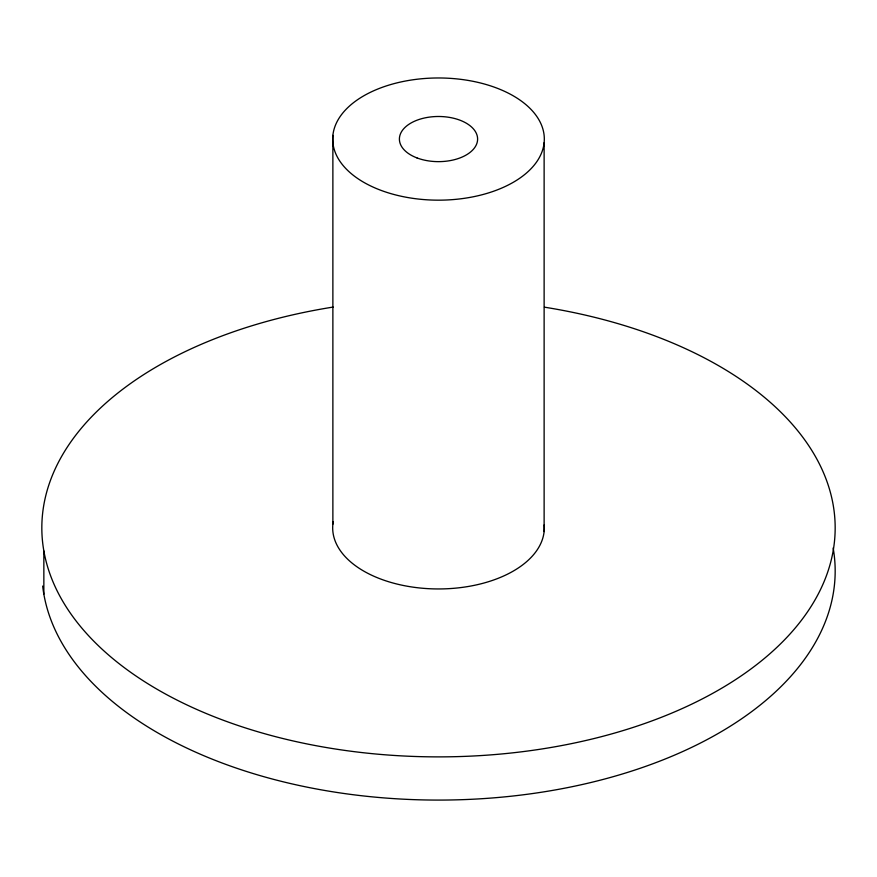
<?xml version="1.0" encoding="UTF-8"?>
<svg xmlns="http://www.w3.org/2000/svg" width="877" height="877" viewBox="0 0 877 877"><rect width="100%" height="100%" fill="white"/><g stroke="black" fill="none" stroke-linecap="round" stroke-linejoin="round"><path stroke-width="1.32" d="M544.124 142.765A105.81 61.094 0 0 1 380.147 190.035A105.81 61.094 0 0 1 391.23 84.411A105.81 61.094 0 0 1 544.124 142.765L544.124 531.561M332.876 135.376L332.876 524.172M43.85 550.942L43.85 594.146M544.189 524.906A105.81 61.094 0 0 1 435.748 588.927A105.81 61.094 0 0 1 333.216 521.727M833.15 547.972A396.667 229.018 0 0 1 471.486 799.287A396.667 229.018 0 0 1 42.677 586.055M544.453 307.169A396.667 229.018 0 0 1 762.65 659.866A396.667 229.018 0 0 1 113.966 659.548A396.667 229.018 0 0 1 333.183 307.06M416.937 157.904A39.114 22.583 0 0 0 477.537 140.441A39.114 22.583 0 0 0 421.026 118.866A39.114 22.583 0 0 0 416.937 157.904"/></g></svg>
